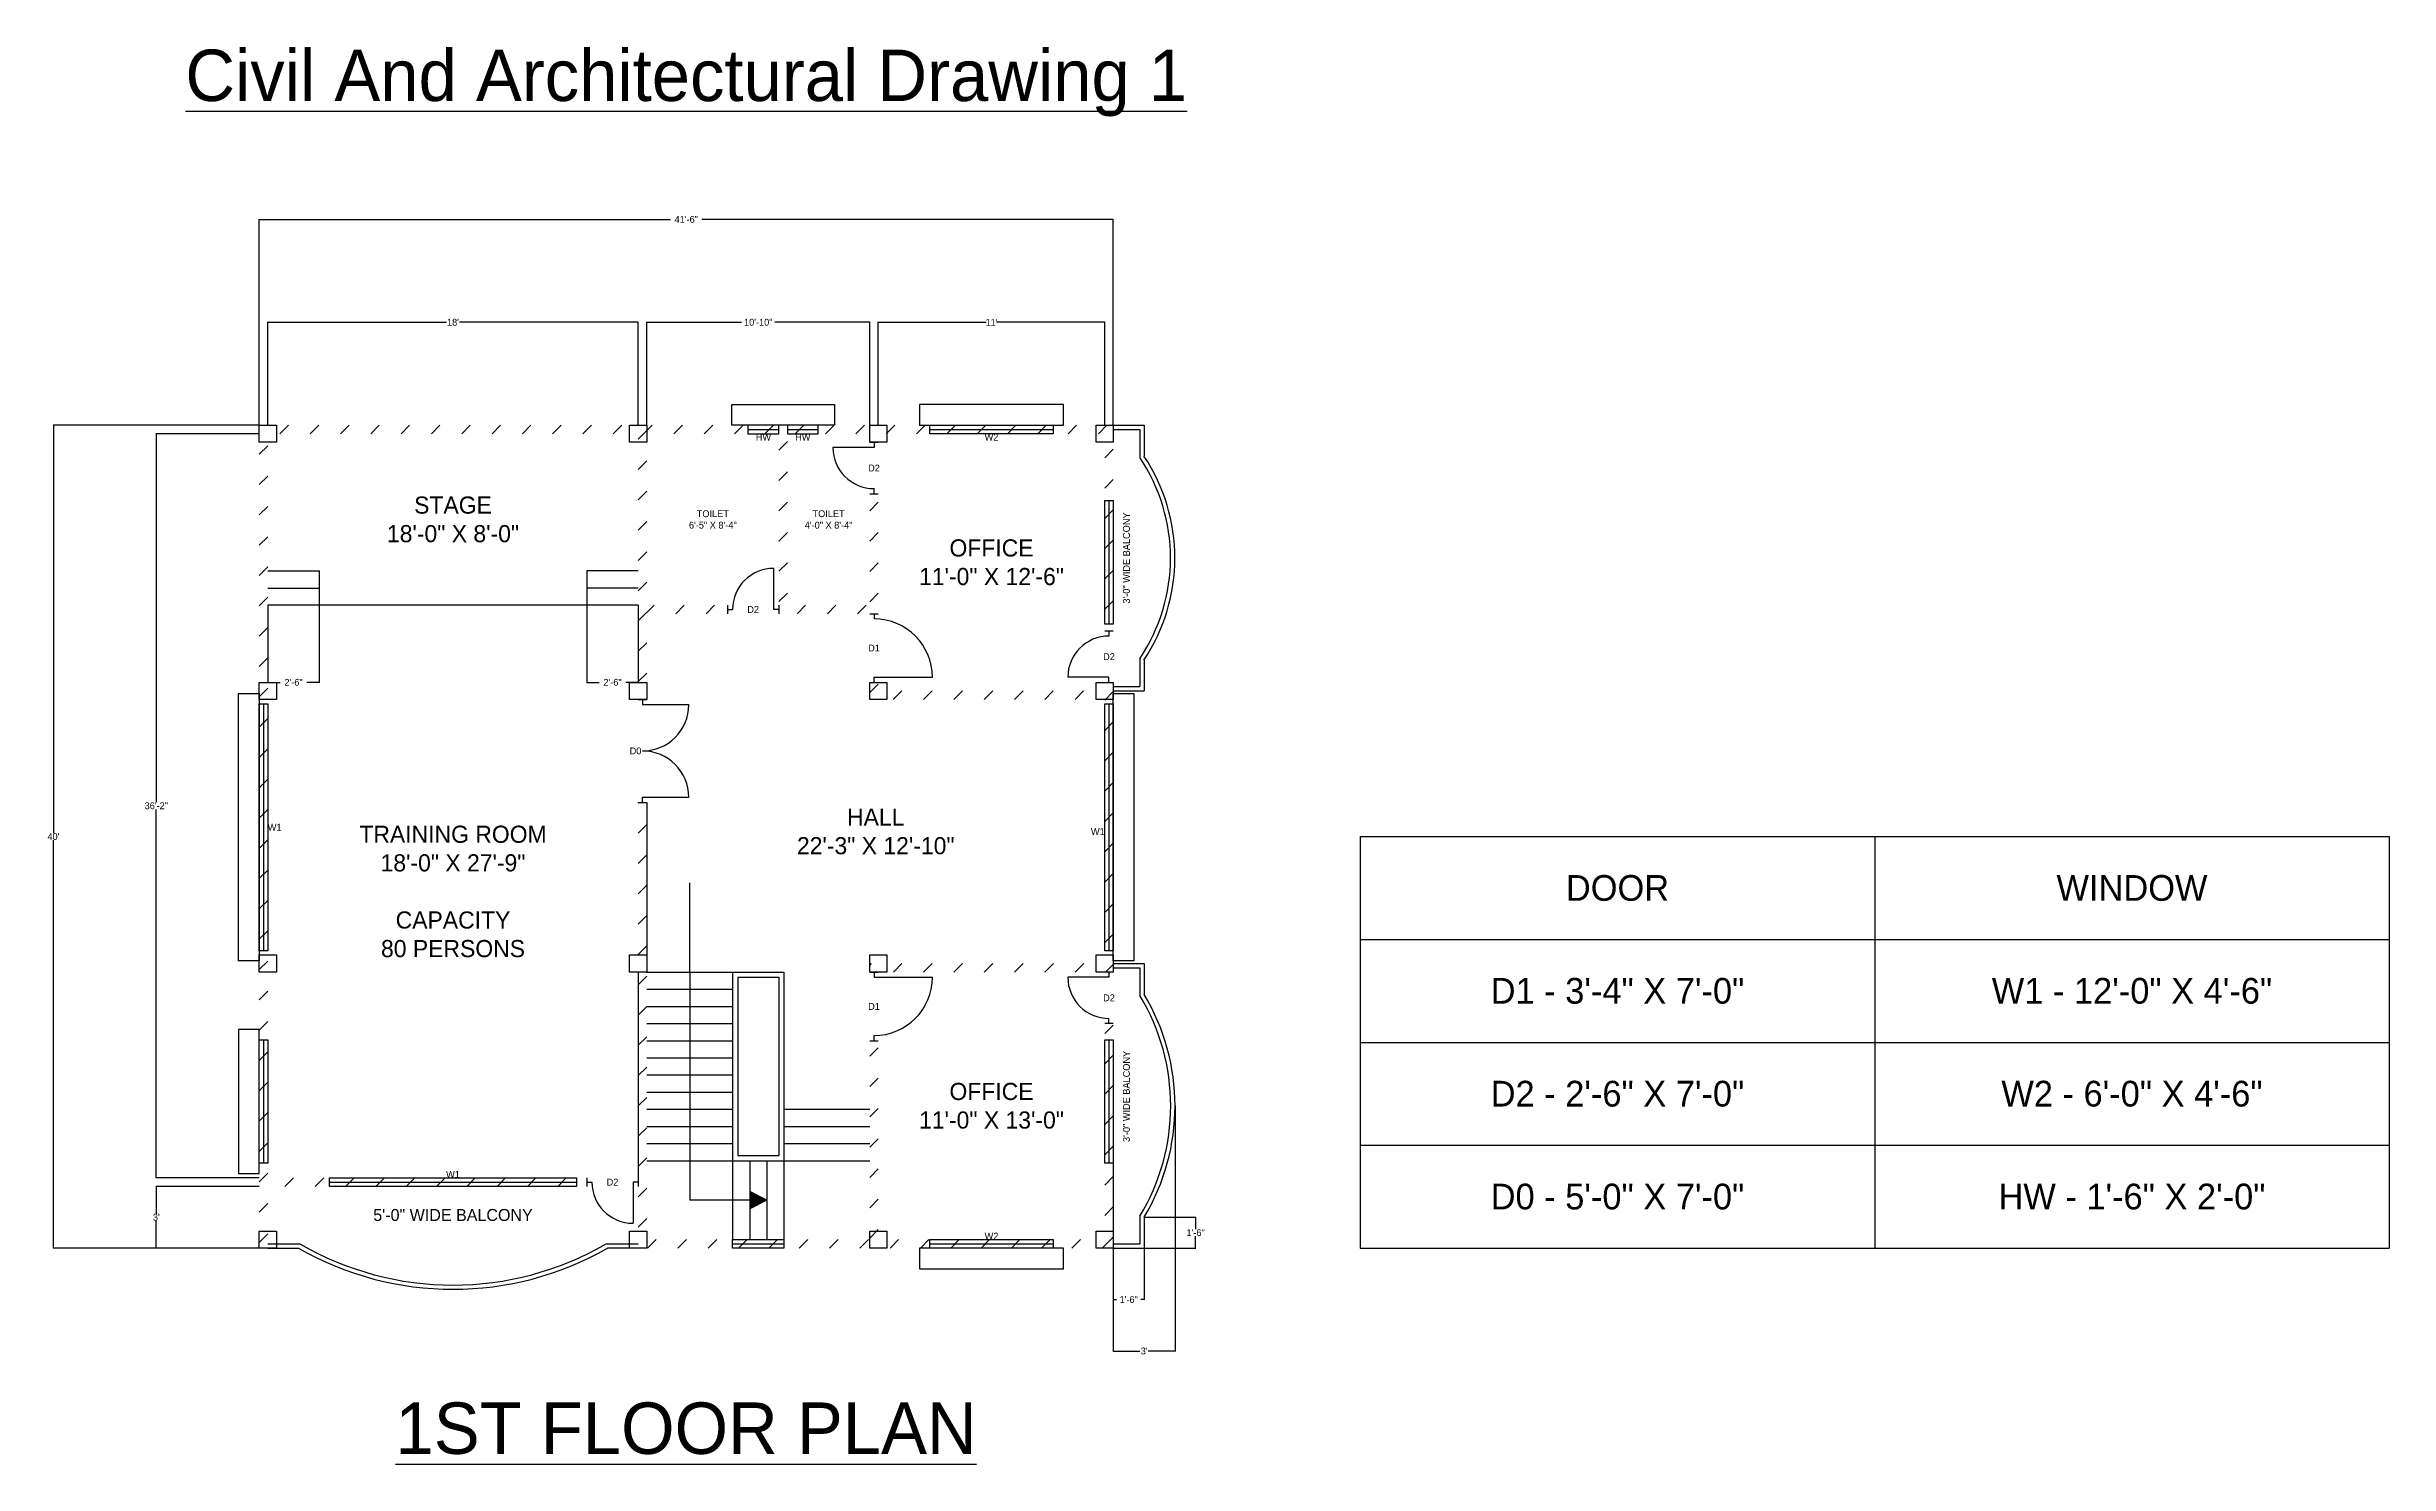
# Model space of a CAD drawing. Header units: inches. Extents: x -62 to 1304, y 427 to 1254.
import ezdxf

# ---------------------------------------------------------------- set-up
doc = ezdxf.new("R2010")
doc.units = ezdxf.units.IN
doc.header["$MEASUREMENT"] = 0
for name, color, linetype in [('balcony', 9, 'Continuous'), ('column', 1, 'Continuous'), ('door', 3, 'Continuous'), ('sunshed', 2, 'Continuous'), ('wall', 7, 'Continuous'), ('window', 6, 'Continuous')]:
    doc.layers.add(name, color=color, linetype=linetype)
doc.layers.add('stair', color=7, linetype='Continuous', true_color=0xff8201)
doc.layers.add('text', color=7, linetype='Continuous', true_color=0xfacfb6)
doc.dimstyles.get("Standard").update_dxf_attribs({"dimtxt": 4, "dimasz": 0.18, "dimexe": 0.18, "dimexo": 0.0625, "dimgap": 0.09, "dimtad": 0, "dimtih": 1, "dimtoh": 1, "dimdec": 0, "dimzin": 0, "dimdsep": 46, "dimlunit": 3, "dimtxsty": 'Standard', "dimcen": 0.09, "dimadec": 0, "dimazin": 0, "dimtfac": 1, "dimtdec": 0, "dimtofl": 0, "dimtmove": 0, "dimatfit": 3, "dimfxl": 1, "dimtolj": 1, "dimtzin": 0, "dimarcsym": 0})

# ---------------------------------------------------------------- blocks, each defined once
blk = doc.blocks.new('*D1')
at = {"layer": 'Defpoints', "color": 0}
for p in [(282.6, 1093.2), (66.6, 1033.2), (282.6, 1033.2)]:
    blk.add_point(p, dxfattribs=at)
at = {"layer": 'text', "color": 0, "lineweight": -2}
for p, q in [((66.6, 1033.3), (66.6, 1093.4)), ((66.7, 1093.2), (170.8, 1093.2)), ((282.4, 1093.2), (178.3, 1093.2)), ((282.6, 1033.3), (282.6, 1093.4))]:
    blk.add_line(p, q, dxfattribs=at)
at = {"layer": 'text', "color": 0}
for points in [[(66.7, 1093.2), (66.7, 1093.2), (66.6, 1093.2)], [(282.4, 1093.2), (282.4, 1093.2), (282.6, 1093.2)]]:
    blk.add_solid(points, dxfattribs=at)
at = {"layer": 'text', "color": 0, "insert": (174.6, 1093.2), "char_height": 4, "attachment_point": 5}
blk.add_mtext("\\A1;18'", dxfattribs=at)
blk = doc.blocks.new('*D2')
at = {"layer": 'Defpoints', "color": 0}
for p in [(417.6, 1093.2), (287.6, 1033.2), (417.6, 1033.2)]:
    blk.add_point(p, dxfattribs=at)
at = {"layer": 'text', "color": 0, "lineweight": -2}
for p, q in [((287.6, 1033.3), (287.6, 1093.4)), ((287.7, 1093.2), (342.8, 1093.2)), ((417.4, 1093.2), (362.3, 1093.2)), ((417.6, 1033.3), (417.6, 1093.4))]:
    blk.add_line(p, q, dxfattribs=at)
at = {"layer": 'text', "color": 0}
for points in [[(287.7, 1093.2), (287.7, 1093.2), (287.6, 1093.2)], [(417.4, 1093.2), (417.4, 1093.2), (417.6, 1093.2)]]:
    blk.add_solid(points, dxfattribs=at)
at = {"layer": 'text', "color": 0, "insert": (352.6, 1093.2), "char_height": 4, "attachment_point": 5}
blk.add_mtext('\\A1;10\'-10"', dxfattribs=at)
blk = doc.blocks.new('*D3')
at = {"layer": 'Defpoints', "color": 0}
for p in [(554.6, 1093.2), (422.6, 1033.2), (554.6, 1033.2)]:
    blk.add_point(p, dxfattribs=at)
at = {"layer": 'text', "color": 0, "lineweight": -2}
for p, q in [((422.6, 1033.3), (422.6, 1093.4)), ((422.7, 1093.2), (485.5, 1093.2)), ((554.4, 1093.2), (491.6, 1093.2)), ((554.6, 1033.3), (554.6, 1093.4))]:
    blk.add_line(p, q, dxfattribs=at)
at = {"layer": 'text', "color": 0}
for points in [[(422.7, 1093.2), (422.7, 1093.2), (422.6, 1093.2)], [(554.4, 1093.2), (554.4, 1093.2), (554.6, 1093.2)]]:
    blk.add_solid(points, dxfattribs=at)
at = {"layer": 'text', "color": 0, "insert": (488.6, 1093.2), "char_height": 4, "attachment_point": 5}
blk.add_mtext("\\A1;11'", dxfattribs=at)
blk = doc.blocks.new('*D4')
at = {"layer": 'Defpoints', "color": 0}
for p in [(559.6, 1153.2), (61.6, 1033.2), (559.6, 1033.2)]:
    blk.add_point(p, dxfattribs=at)
at = {"layer": 'text', "color": 0, "lineweight": -2}
for p, q in [((61.6, 1033.3), (61.6, 1153.4)), ((61.7, 1153.2), (301.5, 1153.2)), ((559.4, 1153.2), (319.6, 1153.2)), ((559.6, 1033.3), (559.6, 1153.4))]:
    blk.add_line(p, q, dxfattribs=at)
at = {"layer": 'text', "color": 0}
for points in [[(61.7, 1153.2), (61.7, 1153.2), (61.6, 1153.2)], [(559.4, 1153.2), (559.4, 1153.2), (559.6, 1153.2)]]:
    blk.add_solid(points, dxfattribs=at)
at = {"layer": 'text', "color": 0, "insert": (310.6, 1153.2), "char_height": 4, "attachment_point": 5}
blk.add_mtext('\\A1;41\'-6"', dxfattribs=at)
blk = doc.blocks.new('*D5')
at = {"layer": 'Defpoints', "color": 0}
for p in [(61.6, 1028.2), (1.6, 594.2), (61.6, 594.2)]:
    blk.add_point(p, dxfattribs=at)
at = {"layer": 'text', "color": 0, "lineweight": -2}
for p, q in [((61.5, 1028.2), (1.4, 1028.2)), ((1.6, 1028), (1.6, 813.3)), ((1.6, 594.4), (1.6, 809.1)), ((61.5, 594.2), (1.4, 594.2))]:
    blk.add_line(p, q, dxfattribs=at)
at = {"layer": 'text', "color": 0}
for points in [[(1.5, 1028), (1.6, 1028), (1.6, 1028.2)], [(1.5, 594.4), (1.6, 594.4), (1.6, 594.2)]]:
    blk.add_solid(points, dxfattribs=at)
at = {"layer": 'text', "color": 0, "insert": (1.6, 811.2), "char_height": 4, "attachment_point": 5}
blk.add_mtext('\\A1;36\'-2"', dxfattribs=at)
blk = doc.blocks.new('*D6')
at = {"layer": 'Defpoints', "color": 0}
for p in [(61.6, 589.2), (1.6, 553.2), (61.6, 553.2)]:
    blk.add_point(p, dxfattribs=at)
at = {"layer": 'text', "color": 0, "lineweight": -2}
for p, q in [((61.5, 589.2), (1.4, 589.2)), ((1.6, 589), (1.6, 573.3)), ((1.6, 553.4), (1.6, 569.1)), ((61.5, 553.2), (1.4, 553.2))]:
    blk.add_line(p, q, dxfattribs=at)
at = {"layer": 'text', "color": 0}
for points in [[(1.5, 589), (1.6, 589), (1.6, 589.2)], [(1.5, 553.4), (1.6, 553.4), (1.6, 553.2)]]:
    blk.add_solid(points, dxfattribs=at)
at = {"layer": 'text', "color": 0, "insert": (1.6, 571.2), "char_height": 4, "attachment_point": 5}
blk.add_mtext("\\A1;3'", dxfattribs=at)
blk = doc.blocks.new('*D7')
at = {"layer": 'Defpoints', "color": 0}
for p in [(61.6, 1033.2), (-58.4, 553.2), (61.5, 553.2)]:
    blk.add_point(p, dxfattribs=at)
at = {"layer": 'text', "color": 0, "lineweight": -2}
for p, q in [((61.5, 1033.2), (-58.6, 1033.2)), ((-58.4, 1033), (-58.4, 795.3)), ((-58.4, 553.4), (-58.4, 791.1)), ((61.4, 553.2), (-58.6, 553.2))]:
    blk.add_line(p, q, dxfattribs=at)
at = {"layer": 'text', "color": 0}
for points in [[(-58.5, 1033), (-58.4, 1033), (-58.4, 1033.2)], [(-58.5, 553.4), (-58.4, 553.4), (-58.4, 553.2)]]:
    blk.add_solid(points, dxfattribs=at)
at = {"layer": 'text', "color": 0, "insert": (-58.4, 793.2), "char_height": 4, "attachment_point": 5}
blk.add_mtext("\\A1;40'", dxfattribs=at)
blk = doc.blocks.new('*D8')
at = {"layer": 'Defpoints', "color": 0}
for p in [(559.6, 553.2), (577.6, 553.2), (559.6, 523.2)]:
    blk.add_point(p, dxfattribs=at)
at = {"layer": 'text', "color": 0, "lineweight": -2}
for p, q in [((559.6, 553.2), (559.6, 523)), ((577.6, 553.2), (577.6, 523)), ((559.7, 523.2), (561.5, 523.2)), ((577.4, 523.2), (575.6, 523.2))]:
    blk.add_line(p, q, dxfattribs=at)
at = {"layer": 'text', "color": 0}
for points in [[(559.7, 523.2), (559.7, 523.2), (559.6, 523.2)], [(577.4, 523.2), (577.4, 523.2), (577.6, 523.2)]]:
    blk.add_solid(points, dxfattribs=at)
at = {"layer": 'text', "color": 0, "insert": (568.6, 523.2), "char_height": 4, "attachment_point": 5}
blk.add_mtext('\\A1;1\'-6"', dxfattribs=at)
blk = doc.blocks.new('*D9')
at = {"layer": 'Defpoints', "color": 0}
for p in [(577.6, 571.2), (577.6, 553.2), (607.6, 553.2)]:
    blk.add_point(p, dxfattribs=at)
at = {"layer": 'text', "color": 0, "lineweight": -2}
for p, q in [((577.6, 571.2), (607.7, 571.2)), ((607.6, 571), (607.6, 564.3)), ((607.6, 553.3), (607.6, 560.1)), ((577.6, 553.2), (607.7, 553.2))]:
    blk.add_line(p, q, dxfattribs=at)
at = {"layer": 'text', "color": 0}
for points in [[(607.5, 571), (607.6, 571), (607.6, 571.2)], [(607.5, 553.3), (607.6, 553.3), (607.6, 553.2)]]:
    blk.add_solid(points, dxfattribs=at)
at = {"layer": 'text', "color": 0, "insert": (607.6, 562.2), "char_height": 4, "attachment_point": 5}
blk.add_mtext('\\A1;1\'-6"', dxfattribs=at)
blk = doc.blocks.new('*D10')
at = {"layer": 'Defpoints', "color": 0}
for p in [(559.6, 636.2), (595.6, 636.2), (559.6, 493.2)]:
    blk.add_point(p, dxfattribs=at)
at = {"layer": 'text', "color": 0, "lineweight": -2}
for p, q in [((559.6, 636.2), (559.6, 493)), ((595.6, 636.2), (595.6, 493)), ((559.7, 493.2), (575.1, 493.2)), ((595.4, 493.2), (580, 493.2))]:
    blk.add_line(p, q, dxfattribs=at)
at = {"layer": 'text', "color": 0}
for points in [[(559.7, 493.2), (559.7, 493.2), (559.6, 493.2)], [(595.4, 493.2), (595.4, 493.2), (595.6, 493.2)]]:
    blk.add_solid(points, dxfattribs=at)
at = {"layer": 'text', "color": 0, "insert": (577.6, 493.2), "char_height": 4, "attachment_point": 5}
blk.add_mtext("\\A1;3'", dxfattribs=at)
blk = doc.blocks.new('*D11')
at = {"layer": 'Defpoints', "color": 0}
for p in [(66.6, 928.2), (96.6, 928.2), (66.6, 883.2)]:
    blk.add_point(p, dxfattribs=at)
at = {"layer": 'text', "color": 0, "lineweight": -2}
for p, q in [((66.6, 928.2), (66.6, 883)), ((96.6, 928.2), (96.6, 883)), ((66.7, 883.2), (73.8, 883.2)), ((96.4, 883.2), (89.3, 883.2))]:
    blk.add_line(p, q, dxfattribs=at)
at = {"layer": 'text', "color": 0}
for points in [[(66.7, 883.2), (66.7, 883.2), (66.6, 883.2)], [(96.4, 883.2), (96.4, 883.2), (96.6, 883.2)]]:
    blk.add_solid(points, dxfattribs=at)
at = {"layer": 'text', "color": 0, "insert": (81.6, 883.2), "char_height": 4, "attachment_point": 5}
blk.add_mtext('\\A1;2\'-6"', dxfattribs=at)
blk = doc.blocks.new('*D12')
at = {"layer": 'Defpoints', "color": 0}
for p in [(252.6, 928.2), (282.6, 928.2), (282.6, 883.2)]:
    blk.add_point(p, dxfattribs=at)
at = {"layer": 'text', "color": 0, "lineweight": -2}
for p, q in [((252.6, 928.2), (252.6, 883)), ((282.6, 928.2), (282.6, 883)), ((252.7, 883.2), (259.8, 883.2)), ((282.4, 883.2), (275.3, 883.2))]:
    blk.add_line(p, q, dxfattribs=at)
at = {"layer": 'text', "color": 0}
for points in [[(252.7, 883.2), (252.7, 883.2), (252.6, 883.2)], [(282.4, 883.2), (282.4, 883.2), (282.6, 883.2)]]:
    blk.add_solid(points, dxfattribs=at)
at = {"layer": 'text', "color": 0, "insert": (267.6, 883.2), "char_height": 4, "attachment_point": 5}
blk.add_mtext('\\A1;2\'-6"', dxfattribs=at)

msp = doc.modelspace()

# ---------------------------------------------------------------- hatches: boundary and pattern name
at = {"layer": 'stair'}
h = msp.add_hatch(color=256, dxfattribs=at)
h.set_gradient(color1=(255, 130, 1), one_color=1, tint=1)
h.paths.add_polyline_path([(347.6, 576.2), (357.6, 581.2), (347.6, 586.2)])
at = {"layer": 'wall'}
h = msp.add_hatch(dxfattribs=at)
h.set_pattern_fill('ANSI31', color=256, scale=100, style=0)
h.paths.add_polyline_path([(66.6, 1028.2), (282.6, 1028.2), (282.6, 873.2), (287.6, 873.2), (287.6, 923.2), (334.6, 923.2), (334.6, 928.2), (287.6, 928.2), (287.6, 1028.2), (364.6, 1028.2), (364.6, 923.2), (422.6, 923.2), (422.6, 993.2), (417.6, 993.2), (417.6, 928.2), (369.6, 928.2), (369.6, 1028.2), (417.6, 1028.2), (417.6, 1023.2), (422.6, 1023.2), (422.6, 1028.2), (554.6, 1028.2), (554.6, 913.2), (559.6, 913.2), (559.6, 1033.2), (61.6, 1033.2), (61.6, 553.2), (66.6, 553.2), (66.6, 589.2), (252.6, 589.2), (252.6, 594.2), (66.6, 594.2), (66.6, 714.2), (71.6, 714.2), (71.6, 719.2), (66.6, 719.2), (66.6, 873.2), (66.6, 878.2)])
h.paths.add_polyline_path([(559.6, 878.2), (422.6, 878.2), (422.6, 883.2), (417.6, 883.2), (417.6, 873.2), (554.6, 873.2), (554.6, 719.2), (417.6, 719.2), (417.6, 714.2), (559.6, 714.2)], flags=17)
h.paths.add_polyline_path([(287.6, 813.2), (282.6, 813.2), (282.6, 719.2), (277.6, 719.2), (277.6, 714.2), (282.6, 714.2), (282.6, 553.2), (559.6, 553.2), (559.6, 684.2), (554.6, 684.2), (554.6, 558.2), (422.6, 558.2), (422.6, 674.2), (417.6, 674.2), (417.6, 558.2), (287.6, 558.2)])

# ---------------------------------------------------------------- linework, layer by layer
at = {"layer": 'balcony'}
for p, q in [((559.6, 1033.2), (577.6, 1033.2)), ((559.6, 1030.7), (575.1, 1030.7)), ((575.1, 1030.7), (575.1, 1014.5)), ((577.6, 1033.2), (577.6, 1015.2)), ((575.1, 897), (575.1, 880.7)), ((577.6, 896.2), (577.6, 878.2)), ((559.6, 880.7), (575.1, 880.7)), ((559.6, 878.2), (577.6, 878.2)), ((559.6, 719.2), (577.6, 719.2)), ((559.6, 716.7), (575.1, 716.7)), ((575.1, 716.7), (575.1, 700.5)), ((577.6, 719.2), (577.6, 701.2)), ((575.1, 571.9), (575.1, 555.7)), ((577.6, 571.2), (577.6, 553.2)), ((66.6, 555.7), (85.2, 555.7)), ((66.6, 553.2), (84.6, 553.2)), ((263.9, 555.7), (282.6, 555.7)), ((282.6, 553.2), (264.6, 553.2)), ((559.6, 555.7), (575.1, 555.7)), ((559.6, 553.2), (577.6, 553.2))]:
    msp.add_line(p, q, dxfattribs=at)
for centre, radius, start, end in [((488.2, 955.7), 104.8, 325.9256, 34.0744), ((488.2, 955.7), 107.3, 326.3367, 33.6633), ((469.2, 636.2), 123.9, 328.724, 31.276), ((469.2, 636.2), 126.4, 329.0427, 30.9573), ((174.6, 710), 180.8, 240.1372, 299.8628), ((174.6, 710), 178.3, 239.9236, 300.0764)]:
    msp.add_arc(centre, radius, start, end, dxfattribs=at)
at = {"layer": 'column'}
for points in [[(61.6, 1033.2), (71.6, 1033.2), (71.6, 1023.2), (61.6, 1023.2)], [(277.6, 1033.2), (287.6, 1033.2), (287.6, 1023.2), (277.6, 1023.2)], [(417.6, 1033.2), (427.6, 1033.2), (427.6, 1023.2), (417.6, 1023.2)], [(549.6, 1033.2), (559.6, 1033.2), (559.6, 1023.2), (549.6, 1023.2)], [(61.6, 883.2), (71.6, 883.2), (71.6, 873.2), (61.6, 873.2)], [(277.6, 883.2), (287.6, 883.2), (287.6, 873.2), (277.6, 873.2)], [(417.6, 883.2), (427.6, 883.2), (427.6, 873.2), (417.6, 873.2)], [(549.6, 883.2), (559.6, 883.2), (559.6, 873.2), (549.6, 873.2)], [(61.6, 724.2), (71.6, 724.2), (71.6, 714.2), (61.6, 714.2)], [(277.6, 724.2), (287.6, 724.2), (287.6, 714.2), (277.6, 714.2)], [(417.6, 724.2), (427.6, 724.2), (427.6, 714.2), (417.6, 714.2)], [(549.6, 724.2), (559.6, 724.2), (559.6, 714.2), (549.6, 714.2)], [(61.6, 563.2), (71.6, 563.2), (71.6, 553.2), (61.6, 553.2)], [(277.6, 563.2), (287.6, 563.2), (287.6, 553.2), (277.6, 553.2)], [(417.6, 563.2), (427.6, 563.2), (427.6, 553.2), (417.6, 553.2)], [(549.6, 563.2), (559.6, 563.2), (559.6, 553.2), (549.6, 553.2)]]:
    msp.add_lwpolyline(points, close=True, dxfattribs=at)
at = {"layer": 'door'}
for p, q in [((420.1, 1020.2), (396.1, 1020.2)), ((417.6, 1023.2), (422.6, 1023.2)), ((420.1, 1023.2), (420.1, 1020.2)), ((417.6, 993.2), (422.6, 993.2)), ((420.1, 993.2), (420.1, 996.2)), ((361.6, 925.7), (361.6, 949.7)), ((334.6, 928.2), (334.6, 923.2)), ((334.6, 925.7), (337.6, 925.7)), ((364.6, 925.7), (361.6, 925.7)), ((364.6, 928.2), (364.6, 923.2)), ((417.6, 923.2), (422.6, 923.2)), ((420.1, 923.2), (420.1, 920.2)), ((554.6, 913.2), (559.6, 913.2)), ((557.1, 913.2), (557.1, 910.2)), ((417.6, 883.2), (422.6, 883.2)), ((420.1, 883.2), (420.1, 886.2)), ((420.1, 886.2), (454.1, 886.2)), ((557.1, 886.2), (533.1, 886.2)), ((554.6, 883.2), (559.6, 883.2)), ((557.1, 883.2), (557.1, 886.2)), ((282.6, 873.2), (287.6, 873.2)), ((285.1, 873.2), (285.1, 870.2)), ((285.1, 870.2), (312.1, 870.2)), ((282.6, 813.2), (287.6, 813.2)), ((285.1, 813.2), (285.1, 816.2)), ((285.1, 816.2), (312.1, 816.2)), ((417.6, 714.2), (422.6, 714.2)), ((420.1, 714.2), (420.1, 711.2)), ((420.1, 711.2), (454.1, 711.2)), ((557.1, 711.2), (533.1, 711.2)), ((559.6, 714.2), (554.6, 714.2)), ((557.1, 714.2), (557.1, 711.2)), ((559.6, 684.2), (554.6, 684.2)), ((557.1, 684.2), (557.1, 687.2)), ((417.6, 674.2), (422.6, 674.2)), ((420.1, 674.2), (420.1, 677.2)), ((252.6, 594.2), (252.6, 589.2)), ((252.6, 591.7), (255.6, 591.7)), ((282.6, 591.7), (279.6, 591.7)), ((279.6, 591.7), (279.6, 567.7)), ((282.6, 594.2), (282.6, 589.2))]:
    msp.add_line(p, q, dxfattribs=at)
for centre, radius, start, end in [((420.1, 1020.2), 24, 180, 270), ((361.6, 925.7), 24, 90, 180), ((420.1, 886.2), 34, 0, 90), ((557.1, 886.2), 24, 90, 180), ((285.1, 870.2), 27, 270, 0), ((285.1, 816.2), 27, 0, 90), ((420.1, 711.2), 34, 270, 0), ((557.1, 711.2), 24, 180, 270), ((279.6, 591.7), 24, 180, 270)]:
    msp.add_arc(centre, radius, start, end, dxfattribs=at)
at = {"layer": 'stair'}
for p, q in [((66.6, 948.2), (96.6, 948.2)), ((96.6, 948.2), (96.6, 928.2)), ((282.6, 948.2), (252.6, 948.2)), ((252.6, 948.2), (252.6, 928.2)), ((66.6, 938.2), (96.6, 938.2)), ((282.6, 938.2), (252.6, 938.2)), ((312.6, 714.2), (312.6, 766.2)), ((287.6, 714.2), (337.6, 714.2)), ((312.6, 714.2), (312.6, 581.2)), ((337.6, 714.2), (337.6, 558.2)), ((337.6, 714.2), (367.6, 714.2)), ((340.6, 711.2), (364.6, 711.2)), ((340.6, 711.2), (340.6, 607.2)), ((364.6, 711.2), (364.6, 607.2)), ((367.6, 714.2), (367.6, 558.2)), ((287.6, 704.2), (337.6, 704.2)), ((287.6, 694.2), (337.6, 694.2)), ((287.6, 684.2), (337.6, 684.2)), ((287.6, 674.2), (337.6, 674.2)), ((287.6, 664.2), (337.6, 664.2)), ((287.6, 654.2), (337.6, 654.2)), ((287.6, 644.2), (337.6, 644.2)), ((287.6, 634.2), (337.6, 634.2)), ((367.6, 634.2), (417.6, 634.2)), ((287.6, 624.2), (337.6, 624.2)), ((367.6, 624.2), (417.6, 624.2)), ((287.6, 614.2), (337.6, 614.2)), ((287.6, 604.2), (417.6, 604.2)), ((340.6, 607.2), (364.6, 607.2)), ((347.6, 604.2), (347.6, 558.2)), ((357.6, 604.2), (357.6, 558.2)), ((367.6, 614.2), (417.6, 614.2)), ((347.6, 581.2), (312.6, 581.2)), ((357.6, 581.2), (347.6, 586.2)), ((357.6, 581.2), (347.6, 576.2))]:
    msp.add_line(p, q, dxfattribs=at)
at = {"layer": 'sunshed'}
for points in [[(337.1, 1045.2), (397.1, 1045.2), (397.1, 1033.2), (337.1, 1033.2)], [(446.6, 1033.2), (530.6, 1033.2), (530.6, 1045.2), (446.6, 1045.2)], [(49.6, 876.7), (61.6, 876.7), (61.6, 720.7), (49.6, 720.7)], [(559.6, 876.7), (571.6, 876.7), (571.6, 720.7), (559.6, 720.7)], [(49.6, 680.7), (49.6, 596.7), (61.6, 596.7), (61.6, 680.7)], [(446.6, 541.2), (530.6, 541.2), (530.6, 553.2), (446.6, 553.2)]]:
    msp.add_lwpolyline(points, close=True, dxfattribs=at)
at = {"layer": 'text'}
for p, q in [((703.6, 793.2), (703.6, 553.2)), ((703.6, 793.2), (1303.6, 793.2)), ((1003.6, 793.2), (1003.6, 553.2)), ((1303.6, 793.2), (1303.6, 553.2)), ((703.6, 733.2), (1303.6, 733.2)), ((703.6, 673.2), (1303.6, 673.2)), ((703.6, 613.2), (1303.6, 613.2)), ((703.6, 553.2), (1303.6, 553.2))]:
    msp.add_line(p, q, dxfattribs=at)
at = {"layer": 'wall'}
for p, q in [((282.6, 928.2), (66.6, 928.2)), ((287.6, 813.2), (287.6, 719.2)), ((282.6, 714.2), (282.6, 594.2))]:
    msp.add_line(p, q, dxfattribs=at)
at = {"layer": 'window'}
for p, q in [((346.6, 1030.7), (364.6, 1030.7)), ((369.6, 1030.7), (387.6, 1030.7)), ((452.6, 1030.7), (524.6, 1030.7)), ((557.1, 989.2), (557.1, 917.2)), ((417.6, 883.2), (422.6, 883.2)), ((64.1, 870.7), (64.1, 726.7)), ((557.1, 870.7), (557.1, 726.7)), ((64.1, 674.7), (64.1, 602.7)), ((557.1, 674.7), (557.1, 602.7)), ((102.6, 591.7), (246.6, 591.7)), ((337.6, 555.7), (367.6, 555.7)), ((452.6, 555.7), (524.6, 555.7))]:
    msp.add_line(p, q, dxfattribs=at)
for points in [[(346.6, 1028.2), (364.6, 1028.2), (364.6, 1033.2), (346.6, 1033.2)], [(369.6, 1028.2), (387.6, 1028.2), (387.6, 1033.2), (369.6, 1033.2)], [(452.6, 1033.2), (524.6, 1033.2), (524.6, 1028.2), (452.6, 1028.2)], [(559.6, 989.2), (559.6, 917.2), (554.6, 917.2), (554.6, 989.2)], [(66.6, 870.7), (66.6, 726.7), (61.6, 726.7), (61.6, 870.7)], [(559.6, 870.7), (559.6, 726.7), (554.6, 726.7), (554.6, 870.7)], [(66.6, 674.7), (66.6, 602.7), (61.6, 602.7), (61.6, 674.7)], [(559.6, 674.7), (559.6, 602.7), (554.6, 602.7), (554.6, 674.7)], [(102.6, 594.2), (246.6, 594.2), (246.6, 589.2), (102.6, 589.2)], [(337.6, 558.2), (367.6, 558.2), (367.6, 553.2), (337.6, 553.2)], [(452.6, 558.2), (524.6, 558.2), (524.6, 553.2), (452.6, 553.2)]]:
    msp.add_lwpolyline(points, close=True, dxfattribs=at)

# ---------------------------------------------------------------- texts
at = {"layer": 'text'}
for s, insert, char_height, width, attachment_point in [('{\\L\\C7;Civil And Architectural Drawing 1}', (310.6, 1213.2), 30, 1338, 8), ('HW', (355.6, 1028.2), 4, 18, 2), ('HW', (378.6, 1028.2), 4, 18, 2), ('W2', (488.6, 1028.2), 4, 72, 2), ('D2', (420.1, 1008.2), 4, 5, 5), ('STAGE\\P18\'-0" X 8\'-0"', (174.6, 978.2), 10, 216, 5), ('TOILET\\P6\'-5" X 8\'-4"', (326.1, 978.2), 4, 77, 5), ('TOILET\\P4\'-0" X 8\'-4"', (393.6, 978.2), 4, 48, 5), ('OFFICE\\P11\'-0" X 12\'-6"', (488.6, 953.2), 10, 132, 5), ('D2', (349.6, 925.7), 4, 30, 5), ('D1', (420.1, 903.2), 4, 5, 5), ('D2', (557.1, 898.2), 4, 5, 5), ('D0', (277.6, 843.2), 4, 10, 4), ('HALL\\P22\'-3" X 12\'-10"', (421.1, 796.2), 10, 267, 5), ('W1', (66.6, 798.7), 4, 211, 4), ('TRAINING ROOM\\P18\'-0" X 27\'-9"\\P\\PCAPACITY\\P80 PERSONS', (174.6, 761.2), 10, 216, 5), ('W1', (554.6, 796.2), 4, 68.5, 6), ('{\\C7;DOOR}', (853.6, 763.2), 15, 300, 5), ('{\\C7;WINDOW}', (1153.6, 763.2), 15, 300, 5), ('{\\C7;D1 - 3\'-4" X 7\'-0"}', (853.6, 703.2), 15, 300, 5), ('{\\C7;W1 - 12\'-0" X 4\'-6"}', (1153.6, 703.2), 15, 300, 5), ('D2', (557.1, 699.2), 4, 5, 5), ('D1', (420.1, 694.2), 4, 5, 5), ('OFFICE\\P11\'-0" X 13\'-0"', (488.6, 636.2), 10, 142, 5), ('{\\C7;D2 - 2\'-6" X 7\'-0"}', (853.6, 643.2), 15, 300, 5), ('{\\C7;W2 - 6\'-0" X 4\'-6"}', (1153.6, 643.2), 15, 300, 5), ('W1', (174.6, 594.2), 4, 216, 8), ('D2', (267.6, 591.7), 4, 30, 5), ('{\\C7;D0 - 5\'-0" X 7\'-0"}', (853.6, 583.2), 15, 300, 5), ('{\\C7;HW - 1\'-6" X 2\'-0"}', (1153.6, 583.2), 15, 300, 5), ('5\'-0" WIDE BALCONY', (174.6, 572.5), 7, 216, 5), ('W2', (488.6, 558.2), 4, 132, 8), ('{\\L\\C7;1ST FLOOR PLAN}', (310.5, 463.2), 30, 1338.125, 2)]:
    msp.add_mtext(s, dxfattribs=dict(at, insert=insert, char_height=char_height, width=width, attachment_point=attachment_point))
at = {"layer": 'text', "char_height": 4, "width": 150, "attachment_point": 5, "rotation": 90}
for insert in [(567.3, 955.7), (567.3, 641.7)]:
    msp.add_mtext('3\'-0" WIDE BALCONY', dxfattribs=dict(at, insert=insert))

# ---------------------------------------------------------------- dimensions: what is measured, and where the dimension line sits
at = {"layer": 'text'}
for base, p1, p2, picture, middle in [((559.6, 1153.2), (61.6, 1033.2), (559.6, 1033.2), '*D4', (310.6, 1153.2)), ((282.6, 1093.2), (66.6, 1033.2), (282.6, 1033.2), '*D1', (174.6, 1093.2)), ((417.6, 1093.2), (287.6, 1033.2), (417.6, 1033.2), '*D2', (352.6, 1093.2)), ((554.6, 1093.2), (422.6, 1033.2), (554.6, 1033.2), '*D3', (488.6, 1093.2)), ((66.6, 883.2), (96.6, 928.2), (66.6, 928.2), '*D11', (81.6, 883.2)), ((282.6, 883.2), (252.6, 928.2), (282.6, 928.2), '*D12', (267.6, 883.2)), ((559.6, 493.2), (595.6, 636.2), (559.6, 636.2), '*D10', (577.6, 493.2)), ((559.6, 523.2), (577.6, 553.2), (559.6, 553.2), '*D8', (568.6, 523.2))]:
    dim = msp.add_linear_dim(base=base, p1=p1, p2=p2, dimstyle='Standard', dxfattribs=at)
    dim.commit()
    dim.dimension.update_dxf_attribs({"geometry": picture, "text_midpoint": middle})
for base, p1, p2, picture, middle in [((-58.4, 553.2), (61.6, 1033.2), (61.5, 553.2), '*D7', (-58.4, 793.2)), ((1.6, 594.2), (61.6, 1028.2), (61.6, 594.2), '*D5', (1.6, 811.2)), ((1.6, 553.2), (61.6, 589.2), (61.6, 553.2), '*D6', (1.6, 571.2))]:
    dim = msp.add_linear_dim(base=base, p1=p1, p2=p2, angle=90, dimstyle='Standard', dxfattribs=at)
    dim.commit()
    dim.dimension.update_dxf_attribs({"geometry": picture, "text_midpoint": middle})
dim = msp.add_aligned_dim(p1=(577.6, 571.2), p2=(577.6, 553.2), distance=30, dimstyle='Standard', dxfattribs=at)
dim.commit()
dim.dimension.update_dxf_attribs({"geometry": '*D9', "text_midpoint": (607.6, 562.2)})

doc.saveas('drawing.dxf')
